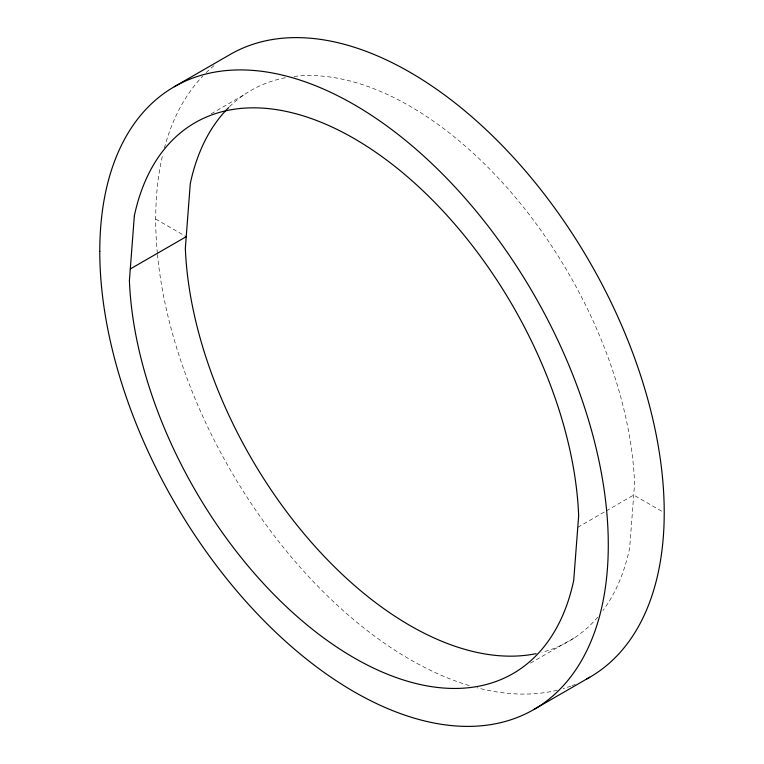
<?xml version="1.0" encoding="UTF-8"?>
<svg xmlns="http://www.w3.org/2000/svg" width="764" height="764" viewBox="0 0 764 764"><rect width="100%" height="100%" fill="white"/><g stroke="black" fill="none" stroke-linecap="round" stroke-linejoin="round"><path stroke-width="0.57" stroke-dasharray="3.82 2.86" d="M211.17 113.807L243.716 95.022M577.775 527.322L605.231 511.469M606.253 510.887L633.709 495.034L663.209 512.061M530.455 663.114L576.218 636.689M155.713 219.058L186.225 236.678M575.254 684.372A359.567 207.598 60 0 1 571.988 685.652M570.889 686.062A359.567 207.598 60 0 1 563.049 688.65M557.309 690.188A359.567 207.598 60 0 1 476.994 687.753M469.373 685.614A359.567 207.598 60 0 1 157.47 254.507M157.355 253.323A359.567 207.598 60 0 1 162.751 154.529M164.375 148.073A359.567 207.598 60 0 1 202.756 76.085M206.108 72.704A359.567 207.598 60 0 1 214.015 65.637M229.487 106.75A318.025 183.608 60 0 1 286.194 77.603M294.083 76.419A318.025 183.608 60 0 1 634.597 483.44L629.66 548.132A318.025 183.608 60 0 1 602.958 610.56M597.725 617.159A318.025 183.608 60 0 1 541.982 652.284"/><path stroke-width="1.15" d="M174.249 86.752L230.184 54.454A359.567 207.598 60 0 1 591.231 264.63A359.567 207.598 60 0 1 586.752 678.929M130.291 268.966L186.225 236.678M533.816 709.546L589.751 677.248M536.118 653.64A318.025 183.608 60 0 1 309.267 539.89A318.025 183.608 60 0 1 185.337 248.271L190.284 183.58A318.025 183.608 60 0 1 228.656 107.581M134.34 215.868L129.403 280.56A318.025 183.608 60 0 0 335.109 645.962A318.025 183.608 60 0 0 573.716 580.42L578.663 515.729A318.025 183.608 60 0 0 372.956 150.336A318.025 183.608 60 0 0 134.34 215.868M99.778 251.356A359.567 207.598 60 0 0 481.158 725.8A359.567 207.598 60 0 0 481.158 217.291A359.567 207.598 60 0 0 99.778 251.356"/></g></svg>
